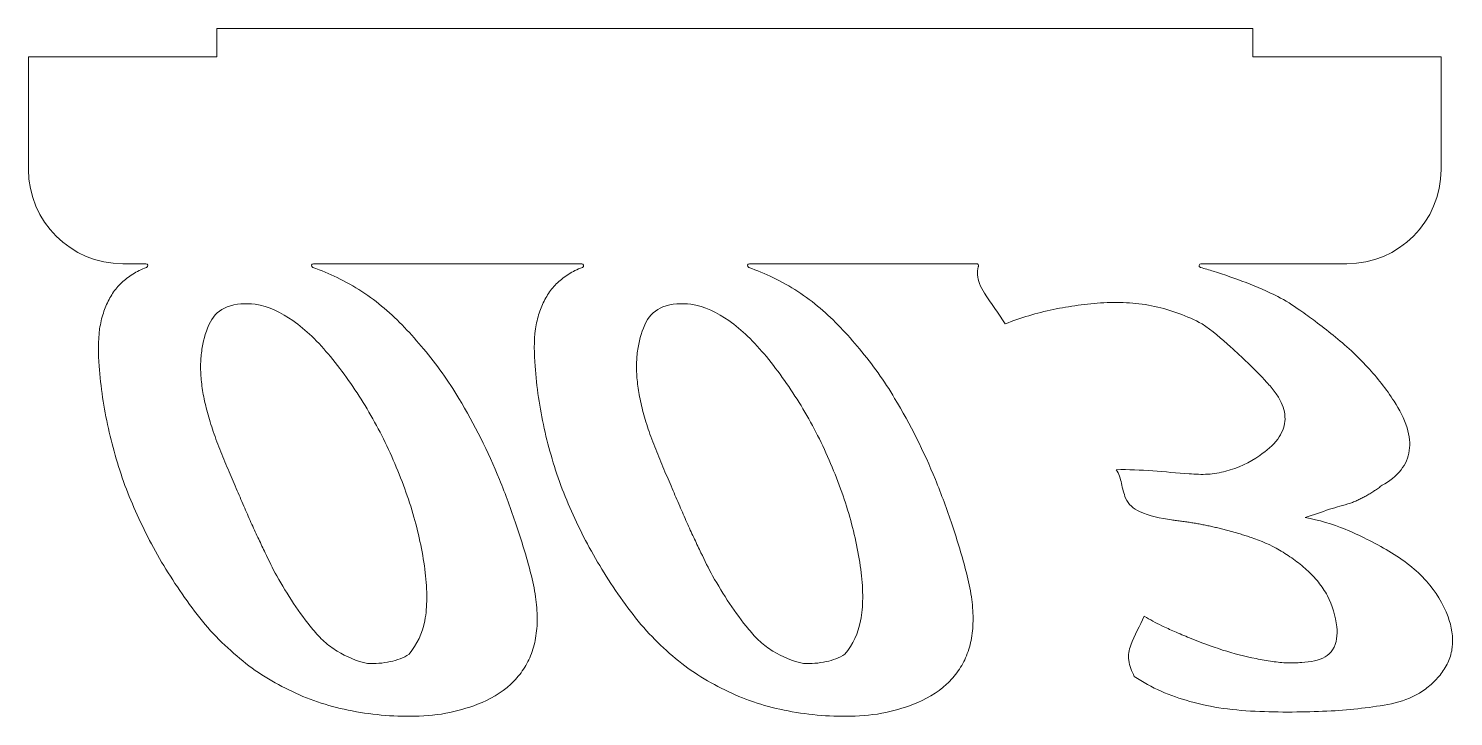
# Model space of a CAD drawing. Header units: millimetres. Extents: x 0 to 151, y -70 to 3.
import ezdxf

# ---------------------------------------------------------------- set-up
doc = ezdxf.new("R2010")
doc.units = ezdxf.units.MM

msp = doc.modelspace()

# ---------------------------------------------------------------- linework, layer by layer
at = {"color": 7, "linetype": 'Continuous', "lineweight": 15}
for p, q in [((20, 0), (20, 3)), ((20, 3), (130, 3)), ((130, 3), (130, 0)), ((0, -12), (0, 0)), ((0, 0), (20, 0)), ((130, 0), (150, 0)), ((150, 0), (150, -12)), ((12.46, -22), (10, -22)), ((58.75, -22), (30.26, -22)), ((100.68, -22), (76.55, -22)), ((124.5, -22), (140, -22))]:
    msp.add_line(p, q, dxfattribs=at)
for centre, radius, start, end in [((10, -12), 10, 180, 270), ((140, -12), 10, 270, 0), ((12.46, -22.2), 0.2, 290.4029, 90), ((30.26, -22.2), 0.2, 90, 250.1345), ((58.75, -22.2), 0.2, 290.4029, 90), ((76.55, -22.2), 0.2, 90, 250.1345), ((100.68, -22.2), 0.2, 343.2036, 90), ((124.5, -22.2), 0.2, 90, 253.8564)]:
    msp.add_arc(centre, radius, start, end, dxfattribs=at)
for points, knots in [([(7.5, -32.87), (7.41, -31.56), (7.34, -29.64), (7.89, -27.27), (8.5, -25.8), (9.33, -24.52), (10.44, -23.5), (11.53, -22.79), (12.26, -22.49), (12.53, -22.39)], [0.4834019, 0.4834019, 0.4834019, 0.4834019, 0.6316027, 0.6952485, 0.7537264, 0.808914, 0.8640822, 0.921102, 0.9530708, 0.9530708, 0.9530708, 0.9530708]), ([(30.2, -22.39), (31.07, -22.7), (32.87, -23.45), (35.43, -24.88), (37.81, -26.69), (39.98, -28.76), (42.73, -31.88), (44.6, -34.45), (45.69, -36.31)], [0.0482709, 0.0482709, 0.0482709, 0.0482709, 0.1599225, 0.2809128, 0.3991521, 0.517376, 0.63963, 0.8974896, 0.8974896, 0.8974896, 0.8974896]), ([(53.79, -32.87), (53.7, -31.56), (53.63, -29.64), (54.18, -27.27), (54.79, -25.8), (55.62, -24.52), (56.73, -23.5), (57.81, -22.79), (58.55, -22.49), (58.82, -22.39)], [0.4834019, 0.4834019, 0.4834019, 0.4834019, 0.6316027, 0.6952485, 0.7537264, 0.808914, 0.8640822, 0.921102, 0.9530708, 0.9530708, 0.9530708, 0.9530708]), ([(76.48, -22.39), (77.36, -22.7), (79.15, -23.45), (81.72, -24.88), (84.1, -26.69), (86.27, -28.76), (89.02, -31.88), (90.89, -34.45), (91.98, -36.31)], [0.0482709, 0.0482709, 0.0482709, 0.0482709, 0.1599225, 0.2809128, 0.3991521, 0.517376, 0.63963, 0.8974896, 0.8974896, 0.8974896, 0.8974896]), ([(103.71, -28.39), (103, -27.28), (101.99, -25.93), (100.96, -24.19), (100.73, -23.21), (100.78, -22.57), (100.87, -22.28), (100.87, -22.26)], [0.0704802, 0.0704802, 0.0704802, 0.0704802, 0.5775135, 0.7224236, 0.8460846, 0.9570319, 0.9646125, 0.9646125, 0.9646125, 0.9646125]), ([(124.45, -22.39), (124.91, -22.52), (127.71, -23.37), (130.46, -24.4), (132.66, -25.48)], [0.0450756, 0.0450756, 0.0450756, 0.0450756, 0.0891277, 0.3160648, 0.3160648, 0.3160648, 0.3160648]), ([(132.66, -25.48), (133.48, -25.9), (134.82, -26.78), (136.76, -28.19), (138.59, -29.62), (140.47, -31.21), (142.73, -33.48), (144.19, -35.32), (145.01, -36.62)], [0, 0, 0, 0, 0.165922, 0.28522, 0.428759, 0.580751, 0.725715, 1, 1, 1, 1]), ([(19.31, -28.18), (19.67, -27.44), (21.16, -26.23), (23.08, -26.21), (24.06, -26.28)], [0, 0, 0, 0, 0.446154, 1, 1, 1, 1]), ([(24.06, -26.28), (25.51, -26.56), (27.67, -27.58), (30.2, -29.74), (32.15, -31.9), (34.02, -34.39), (35.78, -37.06), (37.37, -39.89), (38.77, -42.84), (39.97, -45.86), (40.96, -48.87), (41.68, -51.86), (42.18, -54.75), (42.35, -57.45), (42.15, -60.48), (41.27, -62.47), (40.42, -63.48)], [0, 0, 0, 0, 0.099523, 0.157976, 0.224341, 0.295662, 0.367825, 0.440561, 0.514606, 0.588508, 0.65979, 0.72866, 0.796042, 0.857776, 0.911265, 1, 1, 1, 1]), ([(65.59, -28.18), (65.95, -27.44), (67.45, -26.23), (69.36, -26.21), (70.34, -26.28)], [0, 0, 0, 0, 0.446154, 1, 1, 1, 1]), ([(70.34, -26.28), (71.8, -26.56), (73.96, -27.58), (76.49, -29.74), (78.44, -31.9), (80.31, -34.39), (82.07, -37.06), (83.66, -39.89), (85.05, -42.84), (86.25, -45.86), (87.24, -48.87), (87.96, -51.86), (88.47, -54.75), (88.64, -57.45), (88.43, -60.48), (87.56, -62.47), (86.7, -63.48)], [0, 0, 0, 0, 0.099523, 0.157976, 0.224341, 0.295662, 0.367825, 0.440561, 0.514606, 0.588508, 0.65979, 0.72866, 0.796042, 0.857776, 0.911265, 1, 1, 1, 1]), ([(124.62, -28.39), (123.04, -27.55), (120.49, -26.59), (116.91, -26.1), (114.18, -26.09), (111.47, -26.39), (107.93, -26.97), (105.37, -27.75), (103.71, -28.39)], [0, 0, 0, 0, 0.249823, 0.374298, 0.501204, 0.628741, 0.752875, 1, 1, 1, 1]), ([(26.36, -55.17), (25.91, -54.37), (25.31, -53.06), (24.42, -51.24), (23.7, -49.66), (22.94, -47.94), (22.14, -46.07), (21.28, -44.07), (20.41, -41.99), (19.62, -39.89), (18.99, -37.86), (18.54, -35.95), (18.3, -34.16), (18.25, -32.48), (18.46, -30.46), (18.88, -29.03), (19.31, -28.18)], [0, 0, 0, 0, 0.095871, 0.150957, 0.21155, 0.277044, 0.347448, 0.42366, 0.503899, 0.583776, 0.657815, 0.725493, 0.787949, 0.846481, 0.90051, 1, 1, 1, 1]), ([(72.65, -55.17), (72.19, -54.37), (71.59, -53.06), (70.7, -51.24), (69.99, -49.66), (69.23, -47.94), (68.43, -46.07), (67.57, -44.07), (66.7, -41.99), (65.9, -39.89), (65.27, -37.86), (64.83, -35.95), (64.59, -34.16), (64.54, -32.48), (64.74, -30.46), (65.16, -29.03), (65.59, -28.18)], [0, 0, 0, 0, 0.095871, 0.150957, 0.21155, 0.277044, 0.347448, 0.42366, 0.503899, 0.583776, 0.657815, 0.725493, 0.787949, 0.846481, 0.90051, 1, 1, 1, 1]), ([(130.76, -42.37), (131.46, -41.88), (132.44, -41.09), (133.21, -39.74), (133.48, -38.75), (133.4, -37.72), (133.05, -36.67), (132.39, -35.61), (131.17, -34.22), (129.58, -32.61), (127.32, -30.51), (125.71, -29.11), (124.62, -28.39)], [0, 0, 0, 0, 0.138752, 0.1966, 0.24857, 0.302233, 0.359698, 0.425631, 0.502425, 0.656922, 0.790689, 1, 1, 1, 1]), ([(40.55, -70.09), (38.19, -70.12), (34.71, -69.73), (30.29, -68.51), (27.25, -67.16), (24.37, -65.51), (21.73, -63.43), (19.25, -61.01), (17.06, -58.22), (15.05, -55.25), (13.24, -52.21), (11.7, -49.1), (10.35, -45.97), (9.29, -42.76), (8.16, -38.42), (7.67, -35.1), (7.5, -32.87)], [0, 0, 0, 0, 0.129275, 0.190441, 0.250316, 0.310546, 0.37152, 0.434042, 0.499465, 0.565421, 0.629989, 0.692968, 0.754949, 0.816619, 0.877754, 1, 1, 1, 1]), ([(86.84, -70.09), (84.47, -70.12), (80.99, -69.73), (76.57, -68.51), (73.54, -67.16), (70.66, -65.51), (68.01, -63.43), (65.54, -61.01), (63.34, -58.22), (61.34, -55.25), (59.53, -52.21), (57.99, -49.1), (56.64, -45.97), (55.57, -42.76), (54.44, -38.42), (53.95, -35.1), (53.79, -32.87)], [0, 0, 0, 0, 0.129275, 0.190441, 0.250316, 0.310546, 0.37152, 0.434042, 0.499465, 0.565421, 0.629989, 0.692968, 0.754949, 0.816619, 0.877754, 1, 1, 1, 1]), ([(45.69, -36.31), (47.36, -39.06), (49.56, -43.49), (51.86, -49.79), (53.14, -53.96), (53.89, -57.3), (54.08, -59.63), (53.92, -61.75), (53.4, -63.65), (52.49, -65.32), (50.75, -67.31), (48.96, -68.3), (47.69, -68.82)], [0, 0, 0, 0, 0.261485, 0.400419, 0.545219, 0.615549, 0.678234, 0.734584, 0.787407, 0.837418, 0.888094, 1, 1, 1, 1]), ([(91.98, -36.31), (93.65, -39.06), (95.84, -43.49), (98.15, -49.79), (99.42, -53.96), (100.17, -57.3), (100.37, -59.63), (100.2, -61.75), (99.69, -63.65), (98.78, -65.32), (97.04, -67.31), (95.24, -68.3), (93.97, -68.82)], [0, 0, 0, 0, 0.261485, 0.400419, 0.545219, 0.615549, 0.678234, 0.734584, 0.787407, 0.837418, 0.888094, 1, 1, 1, 1]), ([(145.01, -36.62), (145.57, -37.5), (146.31, -38.82), (146.69, -40.66), (146.68, -41.85), (146.39, -42.96), (145.51, -44.34), (144.52, -45.13), (143.74, -45.54)], [0, 0, 0, 0, 0.301153, 0.425208, 0.535641, 0.642331, 0.749856, 1, 1, 1, 1]), ([(115.51, -43.89), (118.11, -43.82), (121.32, -44.23), (125.22, -44.44), (127.84, -43.99), (129.66, -43.13), (130.76, -42.37)], [0, 0, 0, 0, 0.494788, 0.620777, 0.744618, 1, 1, 1, 1]), ([(116.51, -46.92), (116.3, -46.41), (116.08, -45.37), (115.82, -44.33), (115.51, -43.89)], [0, 0, 0, 0, 0.51461, 1, 1, 1, 1]), ([(121.38, -49.23), (120.23, -49.02), (118.36, -48.73), (116.77, -47.61), (116.51, -46.92)], [0, 0, 0, 0, 0.626922, 1, 1, 1, 1]), ([(140.38, -47.45), (139.64, -47.66), (138.01, -48.1), (136.45, -48.71), (135.57, -48.98)], [0, 0, 0, 0, 0.45606, 1, 1, 1, 1]), ([(135.57, -48.98), (137.03, -49.23), (139.26, -49.91), (142.17, -51.27), (144.48, -52.51), (146.66, -53.95), (148.99, -56.15), (150.24, -58.12), (150.74, -59.53)], [0, 0, 0, 0, 0.231593, 0.361402, 0.501691, 0.640871, 0.768312, 1, 1, 1, 1]), ([(138.93, -60.59), (138.8, -59.44), (138.31, -57.74), (137, -55.78), (135.75, -54.5), (134.35, -53.38), (132.43, -52.12), (130.88, -51.42), (129.82, -51.09)], [0, 0, 0, 0, 0.249466, 0.374352, 0.504731, 0.634828, 0.76089, 1, 1, 1, 1]), ([(36, -64.48), (34.85, -64.24), (33.24, -63.56), (31.35, -62.18), (29.04, -59.6), (27.51, -57.15), (26.36, -55.17)], [0, 0, 0, 0, 0.25259, 0.375811, 0.50377, 1, 1, 1, 1]), ([(82.29, -64.48), (81.14, -64.24), (79.52, -63.56), (77.63, -62.18), (75.33, -59.6), (73.79, -57.15), (72.65, -55.17)], [0, 0, 0, 0, 0.25259, 0.375811, 0.50377, 1, 1, 1, 1]), ([(117.43, -65.86), (117.14, -65.33), (116.82, -64.49), (116.8, -63.32), (117.31, -61.71), (118.01, -60.48), (118.49, -59.45)], [0, 0, 0, 0, 0.2661, 0.38577, 0.503973, 1, 1, 1, 1]), ([(118.49, -59.45), (119.09, -59.82), (120.14, -60.4), (121.77, -61.11), (123.9, -62.03), (126.76, -63.1), (129.73, -63.88), (132.04, -64.27), (133.66, -64.46), (135.16, -64.39), (136.52, -64.26), (137.7, -63.87), (138.92, -62.73), (139.02, -61.39), (138.93, -60.59)], [0, 0, 0, 0, 0.088925, 0.151016, 0.224199, 0.381568, 0.535065, 0.60915, 0.676777, 0.740003, 0.797934, 0.848852, 0.894139, 1, 1, 1, 1]), ([(150.74, -59.53), (151.12, -60.55), (151.42, -62.2), (150.86, -64.26), (150.05, -65.6), (148.98, -66.73), (147.29, -68), (145.78, -68.54), (144.74, -68.76)], [0, 0, 0, 0, 0.260907, 0.379407, 0.501365, 0.626056, 0.747562, 1, 1, 1, 1]), ([(40.42, -63.48), (39.82, -63.89), (38.35, -64.4), (36.81, -64.52), (36, -64.48)], [0, 0, 0, 0, 0.469699, 1, 1, 1, 1]), ([(86.7, -63.48), (86.1, -63.89), (84.64, -64.4), (83.1, -64.52), (82.29, -64.48)], [0, 0, 0, 0, 0.469699, 1, 1, 1, 1]), ([(144.74, -68.76), (142.63, -69.16), (139.27, -69.53), (134.59, -69.66), (130.76, -69.62), (126.94, -69.35), (122.37, -68.38), (119.23, -67.1), (117.43, -65.86)], [0, 0, 0, 0, 0.229734, 0.360185, 0.501042, 0.640298, 0.768567, 1, 1, 1, 1]), ([(47.69, -68.82), (46.6, -69.22), (44.26, -69.93), (41.81, -70.08), (40.55, -70.09)], [0, 0, 0, 0, 0.480115, 1, 1, 1, 1]), ([(93.97, -68.82), (92.88, -69.22), (90.54, -69.93), (88.1, -70.08), (86.84, -70.09)], [0, 0, 0, 0, 0.480115, 1, 1, 1, 1])]:
    msp.add_open_spline(points, degree=3, knots=knots, dxfattribs=at)
for points in [[(143.74, -45.54), (142.2, -46.75), (140.38, -47.45)], [(129.82, -51.09), (125.7, -49.69), (121.38, -49.23)]]:
    msp.add_open_spline(points, degree=2, dxfattribs=at)

doc.saveas('drawing.dxf')
